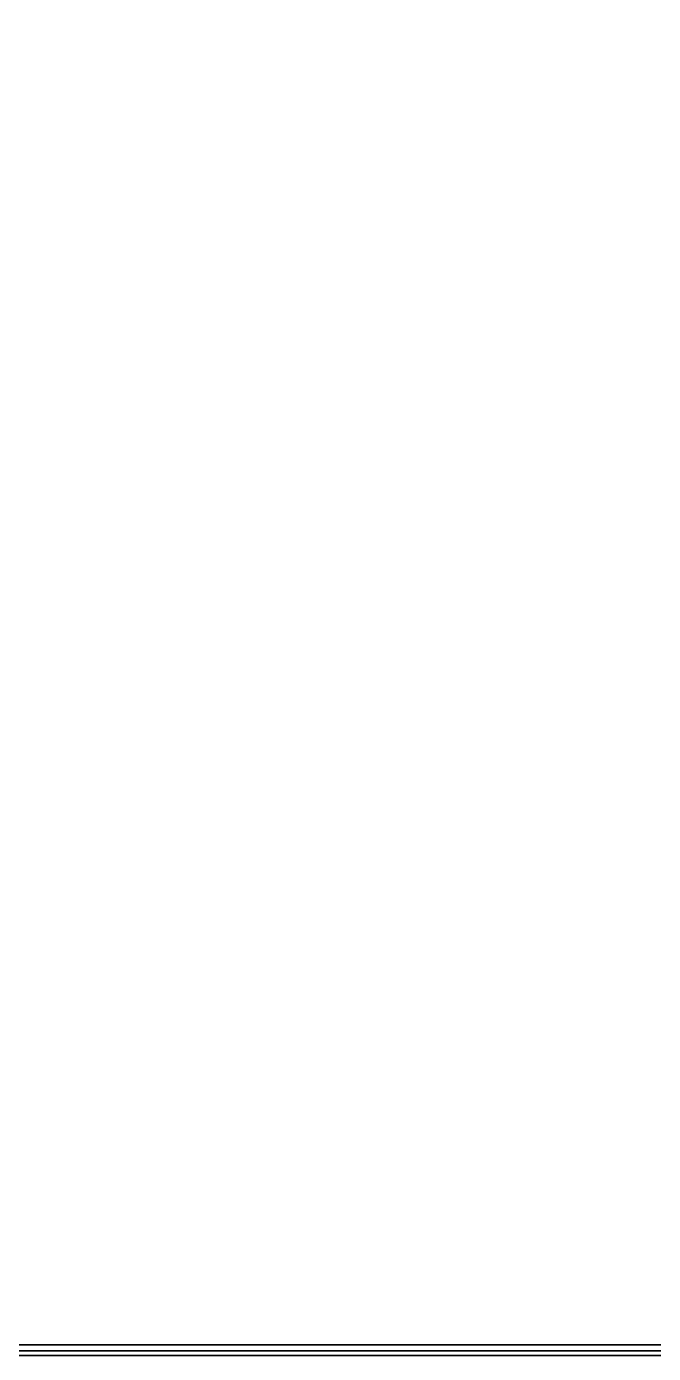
# Model space of a CAD drawing. Extents: x -170 to 1783, y -20 to 1205.
# Drawn here: x 157.71 to 163.7, y 759.3 to 771.97 of the extents above; entities that cross this region are included whole.
import ezdxf

# ---------------------------------------------------------------- set-up
doc = ezdxf.new("R2010")
doc.units = 0
doc.header["$LTSCALE"] = 96
doc.header["$MEASUREMENT"] = 0
for name, color, linetype in [('A-FURN-3-WKSF-TOP', 7, 'Continuous'), ('A-FURN-3-WKSF-TRIM', 7, 'Continuous'), ('MAIN_WKSURF', 7, 'Continuous')]:
    doc.layers.add(name, color=color, linetype=linetype)

# ---------------------------------------------------------------- blocks, each defined once
blk = doc.blocks.new('EC-WYC-64-2424-T')
at = {"layer": 'A-FURN-3-WKSF-TOP', "color": 60, "linetype": 'Continuous'}
for points, invisible_edges in [([(26.91, -26.91, 29), (0.743, -0.285, 29), (1.044, -0.161, 29), (1.368, -0.118, 29)], 9), ([(26.91, -26.91, 27.75), (1.368, -0.118, 27.75), (1.044, -0.161, 27.75), (0.743, -0.285, 27.75)], 9), ([(1.368, -0.118, 29), (19.933, -0.118, 29), (20.177, -0.142, 29), (34.22, -23.882, 29)], 12), ([(1.368, -0.118, 29), (34.22, -23.882, 29), (32.871, -23.97, 29), (31.544, -24.234, 29)], 9), ([(29.051, -25.267, 29), (1.368, -0.118, 29), (31.544, -24.234, 29), (30.264, -24.669, 29)], 3), ([(1.368, -0.118, 29), (29.051, -25.267, 29), (27.927, -26.018, 29), (26.91, -26.91, 29)], 9), ([(1.368, -0.118, 27.75), (26.91, -26.91, 27.75), (27.927, -26.018, 27.75), (29.051, -25.267, 27.75)], 9), ([(29.051, -25.267, 27.75), (30.264, -24.669, 27.75), (31.544, -24.234, 27.75), (1.368, -0.118, 27.75)], 12), ([(1.368, -0.118, 27.75), (31.544, -24.234, 27.75), (32.871, -23.97, 27.75), (34.22, -23.882, 27.75)], 9), ([(1.368, -0.118, 27.75), (34.22, -23.882, 27.75), (20.177, -0.142, 27.75), (19.933, -0.118, 27.75)], 3), ([(0.285, -0.743, 29), (0.484, -0.484, 29), (0.743, -0.285, 29), (26.91, -26.91, 29)], 12), ([(0.285, -0.743, 27.75), (26.91, -26.91, 27.75), (0.743, -0.285, 27.75), (0.484, -0.484, 27.75)], 3), ([(26.91, -26.91, 29), (0.118, -1.368, 29), (0.161, -1.044, 29), (0.285, -0.743, 29)], 9), ([(26.91, -26.91, 27.75), (0.285, -0.743, 27.75), (0.161, -1.044, 27.75), (0.118, -1.368, 27.75)], 9), ([(0.118, -1.368, 29), (26.91, -26.91, 29), (26.018, -27.927, 29), (25.267, -29.051, 29)], 9), ([(25.267, -29.051, 29), (24.669, -30.264, 29), (24.234, -31.544, 29), (0.118, -1.368, 29)], 12), ([(0.118, -1.368, 29), (24.234, -31.544, 29), (23.97, -32.871, 29), (23.882, -34.22, 29)], 9), ([(0.118, -1.368, 29), (23.882, -34.22, 29), (0.142, -20.225, 29), (0.118, -19.981, 29)], 3), ([(0.118, -1.368, 27.75), (0.118, -19.981, 27.75), (0.142, -20.225, 27.75), (23.882, -34.22, 27.75)], 12), ([(0.118, -1.368, 27.75), (23.882, -34.22, 27.75), (23.97, -32.871, 27.75), (24.234, -31.544, 27.75)], 9), ([(25.267, -29.051, 27.75), (0.118, -1.368, 27.75), (24.234, -31.544, 27.75), (24.669, -30.264, 27.75)], 3), ([(0.118, -1.368, 27.75), (25.267, -29.051, 27.75), (26.018, -27.927, 27.75), (26.91, -26.91, 27.75)], 9)]:
    blk.add_3dface(points, dxfattribs=dict(at, invisible_edges=invisible_edges))
at = {"layer": 'A-FURN-3-WKSF-TRIM', "color": 40, "linetype": 'Continuous'}
for points in [[(1.368, -0.016, 27.809), (1.368, -0.059, 27.766), (19.933, -0.059, 27.766), (19.933, -0.016, 27.809)], [(1.368, -0.059, 28.984), (1.368, -0.016, 28.941), (19.933, -0.016, 28.941), (19.933, -0.059, 28.984)], [(1.368, -0.059, 27.766), (1.368, -0.118, 27.75), (19.933, -0.118, 27.75), (19.933, -0.059, 27.766)], [(1.368, -0.118, 29), (1.368, -0.059, 28.984), (19.933, -0.059, 28.984), (19.933, -0.118, 29)]]:
    blk.add_3dface(points, dxfattribs=at)

msp = doc.modelspace()

# ---------------------------------------------------------------- block references
at = {"layer": 'MAIN_WKSURF', "color": 47, "linetype": 'Continuous', "rotation": 180}
msp.add_blockref('EC-WYC-64-2424-T', (169.91551, 759.26241), dxfattribs=at)

doc.saveas('drawing.dxf')
